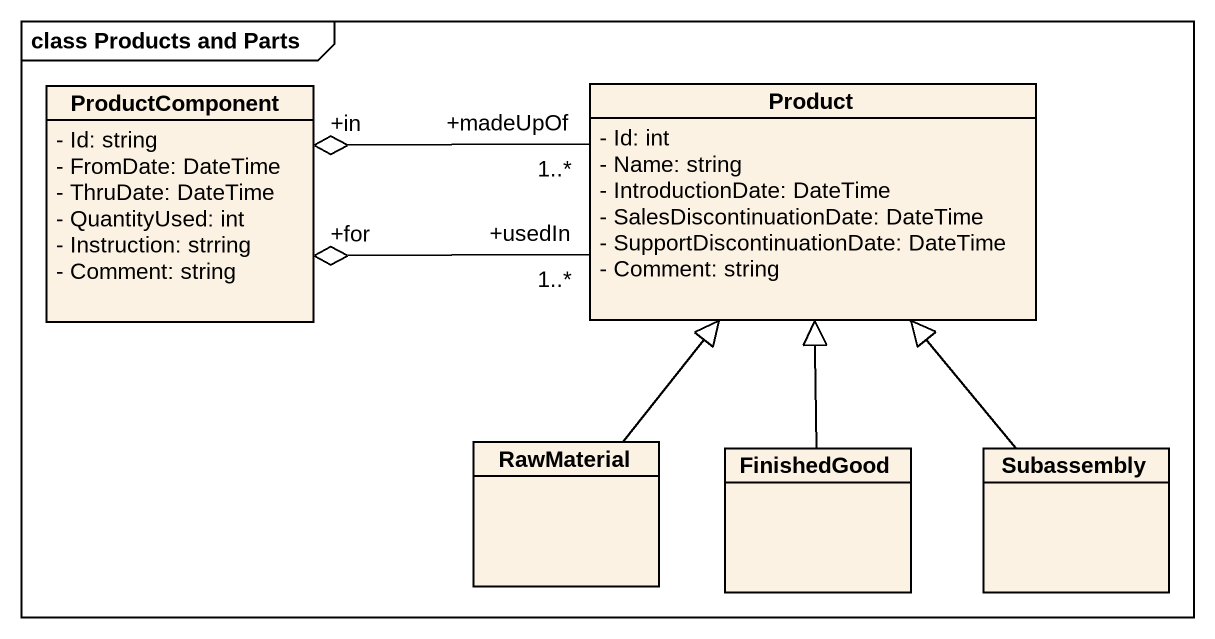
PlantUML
@startuml
mainframe class Products and Parts
hide circle
hide empty members
skinparam classAttributeIconSize 0
class ProductComponent {
  - Id: string
  - FromDate: DateTime
  - ThruDate: DateTime
  - QuantityUsed: int
  - Instruction: strring
  - Comment: string
}
class Product {
  - Id: int
  - Name: string
  - IntroductionDate: DateTime
  - SalesDiscontinuationDate: DateTime
  - SupportDiscontinuationDate: DateTime
  - Comment: string
}
class RawMaterial
class FinishedGood
class Subassembly
Product "+madeUpOf\n1..*" -left-o "+in" ProductComponent
Product "+usedIn\n1..*" -left-o "+for" ProductComponent
RawMaterial -up-|> Product
FinishedGood -up-|> Product
Subassembly -up-|> Product
@enduml
